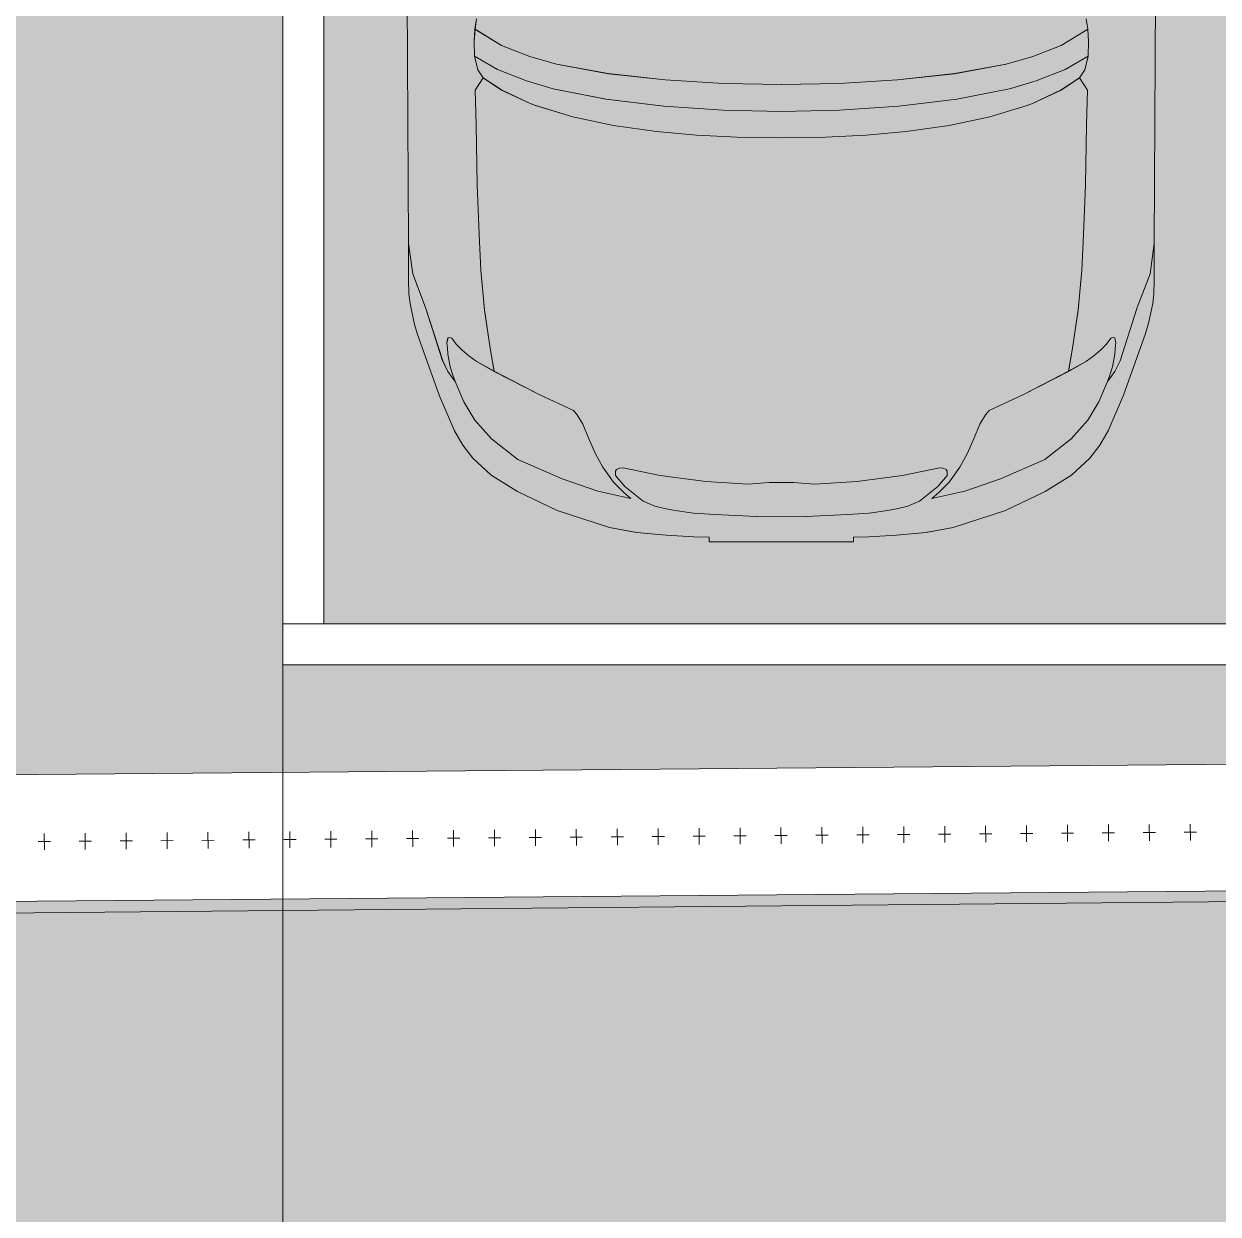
# Model space of a CAD drawing. Header units: millimetres. Extents: x -284281 to 1648660, y -821378 to -151356.
# Drawn here: x 219906 to 222817, y -272126 to -269226 of the extents above; entities that cross this region are included whole.
import ezdxf

# ---------------------------------------------------------------- set-up
doc = ezdxf.new("R2010")
doc.units = ezdxf.units.MM
doc.header["$MEASUREMENT"] = 0
doc.set_wipeout_variables(frame=1)
doc.linetypes.add('Wipeout_Contour', pattern=[1000, 0, -1000])
for name, color, linetype in [('Cars', 7, 'Continuous'), ('Divers - Dessin général', 7, 'Continuous'), ('Extérieur - Environnement', 7, 'Continuous'), ('Sols_ Dalles', 7, 'Continuous'), ('Structure - Murs extérieurs', 7, 'Continuous'), ('TopoAlt', 7, 'Continuous')]:
    doc.layers.add(name, color=color, linetype=linetype)

# ---------------------------------------------------------------- blocks, each defined once
blk = doc.blocks.new('Dalle_13_1', base_point=(250537.6, -270787.4))
at = {"linetype": 'Continuous', "lineweight": 0, "true_color": 0x90b349}
blk.add_hatch(color=55, dxfattribs=at).paths.add_polyline_path([(250537.6, -270787.4), (220537.6, -270787.4), (220537.6, -273253.3), (250548.6, -273114.3), (250537.7, -271092.1), (250537.7, -271092.1, -0.001346), (250537.6, -271062.3), (250537.6, -271062.3)])
at = {"color": 7, "linetype": 'Continuous', "lineweight": 5, "flags": 128}
blk.add_lwpolyline([(250537.6, -270787.4), (220537.6, -270787.4), (220537.6, -273253.3), (250548.6, -273114.3), (250537.7, -271092.1), (250537.7, -271092.1, -0.001346), (250537.6, -271062.3), (250537.6, -271062.3)], format="xyb", close=True, dxfattribs=at)
blk = doc.blocks.new('Dalle_14_1', base_point=(217961.3, -273253.3))
at = {"layer": 'Sols_ Dalles', "linetype": 'Continuous', "lineweight": 0, "true_color": 0x2e271c}
blk.add_hatch(color=250, dxfattribs=at).paths.add_polyline_path([(217961.3, -273253.3, 0.415791), (219972.1, -275253.2), (252109.1, -275106, 0.414214), (254098.3, -273095.2), (254087.4, -271073, -0.001346), (254087.4, -271062.3), (253905.6, -271062.3), (253905.6, -267687.3), (253887.3, -267687.3), (253887.3, -265687.3), (250537.6, -265687.3), (250537.6, -270787.3), (250537.7, -271092.1), (250548.6, -273114.3), (220537.6, -273253.3), (220537.6, -270687.3), (220537.6, -265687.3), (219961.3, -265687.3, 0.258849), (218113.8, -267154.8, 0.098562), (217961.3, -267920.6)])
at = {"layer": 'Sols_ Dalles', "color": 250, "linetype": 'Continuous', "lineweight": 5, "true_color": 0x1f1f1f, "flags": 128}
blk.add_lwpolyline([(217961.3, -273253.3, 0.415791), (219972.1, -275253.2), (252109.1, -275106, 0.414214), (254098.3, -273095.2), (254087.4, -271073, -0.001346), (254087.4, -271062.3), (253905.6, -271062.3), (253905.6, -267687.3), (253887.3, -267687.3), (253887.3, -265687.3), (250537.6, -265687.3), (250537.6, -270787.3), (250537.7, -271092.1), (250548.6, -273114.3), (220537.6, -273253.3), (220537.6, -270687.3), (220537.6, -265687.3), (219961.3, -265687.3, 0.258849), (218113.8, -267154.8, 0.098562), (217961.3, -267920.6)], format="xyb", close=True, dxfattribs=at)
blk = doc.blocks.new('Mur_56_1', base_point=(218049.6, -271371.5))
at = {"color": 254, "linetype": 'Wipeout_Contour', "lineweight": 0, "ltscale": 1434044.950907383}
blk.add_wipeout([(218049.6, -271371.5), (250537.3, -271087.3), (250534.6, -270787.3), (218047, -271071.5)], dxfattribs=at).dxf.layer = 'TopoAlt'
at = {"layer": 'TopoAlt', "color": 190, "linetype": 'Continuous', "lineweight": 5, "true_color": 0x8002ff, "flags": 128}
for points in [[(250534.6, -270787.3), (218047, -271071.5)], [(218049.6, -271371.5), (250537.3, -271087.3)]]:
    blk.add_lwpolyline(points, dxfattribs=at)
blk = doc.blocks.new('Mur_61_1', base_point=(250537.6, -270787.3))
at = {"color": 254, "linetype": 'Wipeout_Contour', "lineweight": 0, "ltscale": 1047602.261517674}
blk.add_wipeout([(220637.6, -270687.3), (220537.6, -270687.3), (220537.6, -270787.3)], dxfattribs=at).dxf.layer = 'Structure - Murs extérieurs'
at = {"color": 254, "linetype": 'Wipeout_Contour', "lineweight": 0, "ltscale": 1436123.093929387}
blk.add_wipeout([(220637.6, -270787.3), (250437.6, -270787.3), (250437.6, -270687.3), (220637.6, -270687.3)], dxfattribs=at).dxf.layer = 'Structure - Murs extérieurs'
at = {"color": 254, "linetype": 'Wipeout_Contour', "lineweight": 0, "ltscale": 1047743.095494206}
blk.add_wipeout([(220637.6, -270687.3), (220537.6, -270787.3), (220637.6, -270787.3)], dxfattribs=at).dxf.layer = 'Structure - Murs extérieurs'
at = {"layer": 'Structure - Murs extérieurs', "color": 7, "linetype": 'Continuous', "lineweight": 5, "flags": 128}
for points in [[(220537.6, -270787.3), (220537.6, -270687.3)], [(250437.6, -270687.3), (220637.6, -270687.3)], [(220537.6, -270787.3), (250537.6, -270787.3)]]:
    blk.add_lwpolyline(points, dxfattribs=at)
blk = doc.blocks.new('Mur_62_1', base_point=(220537.6, -270787.3))
at = {"color": 254, "linetype": 'Wipeout_Contour', "lineweight": 0, "ltscale": 1389018.786850129}
blk.add_wipeout([(220537.6, -265687.3), (220537.6, -270687.3), (220637.6, -270687.3), (220637.6, -265687.3)], dxfattribs=at).dxf.layer = 'Structure - Murs extérieurs'
at = {"layer": 'Structure - Murs extérieurs', "color": 7, "linetype": 'Continuous', "lineweight": 5, "flags": 128}
for points in [[(220637.6, -270687.3), (220637.6, -265587.3)], [(220537.6, -265687.3), (220537.6, -270687.3)]]:
    blk.add_lwpolyline(points, dxfattribs=at)
blk = doc.blocks.new('Garde-corps_1_1')
at = {"color": 7, "linetype": 'Continuous', "lineweight": 5}
for p, q in [((222749, -271175.4), (222749.4, -271215.4)), ((219955.9, -271198.3), (219956.2, -271238.3)), ((220055.6, -271197.5), (220055.9, -271237.5)), ((220155.4, -271196.7), (220155.7, -271236.7)), ((220255.1, -271195.9), (220255.5, -271235.9)), ((220354.9, -271195), (220355.2, -271235)), ((220454.6, -271194.2), (220455, -271234.2)), ((220554.4, -271193.4), (220554.7, -271233.4)), ((220654.1, -271192.6), (220654.5, -271232.6)), ((220753.9, -271191.8), (220754.2, -271231.8)), ((220853.7, -271190.9), (220854, -271230.9)), ((220953.4, -271190.1), (220953.7, -271230.1)), ((221053.2, -271189.3), (221053.5, -271229.3)), ((221152.9, -271188.5), (221153.3, -271228.5)), ((221252.7, -271187.7), (221253, -271227.7)), ((221352.4, -271186.9), (221352.8, -271226.8)), ((221452.2, -271186), (221452.5, -271226)), ((221567.1, -271205.1), (221537.1, -271205.3)), ((221552, -271185.2), (221552.3, -271225.2)), ((221666.9, -271204.3), (221636.9, -271204.5)), ((221651.7, -271184.4), (221652, -271224.4)), ((221766.6, -271203.4), (221736.6, -271203.7)), ((221751.5, -271183.6), (221751.8, -271223.6)), ((221866.4, -271202.6), (221836.4, -271202.9)), ((221851.2, -271182.8), (221851.5, -271222.8)), ((221966.1, -271201.8), (221936.1, -271202.1)), ((221951, -271181.9), (221951.3, -271221.9)), ((222065.9, -271201), (222035.9, -271201.2)), ((222050.7, -271181.1), (222051.1, -271221.1)), ((222165.7, -271200.2), (222135.7, -271200.4)), ((222150.5, -271180.3), (222150.8, -271220.3)), ((222265.4, -271199.4), (222235.4, -271199.6)), ((222250.2, -271179.5), (222250.6, -271219.5)), ((222365.2, -271198.5), (222335.2, -271198.8)), ((222350, -271178.7), (222350.3, -271218.7)), ((222464.9, -271197.7), (222434.9, -271198)), ((222449.8, -271177.8), (222450.1, -271217.8)), ((222564.7, -271196.9), (222534.7, -271197.1)), ((222549.5, -271177), (222549.8, -271217)), ((222664.4, -271196.1), (222634.4, -271196.3)), ((222649.3, -271176.2), (222649.6, -271216.2)), ((222764.2, -271195.3), (222734.2, -271195.5)), ((219971, -271218.2), (219941, -271218.4)), ((220070.8, -271217.4), (220040.8, -271217.6)), ((220170.5, -271216.6), (220140.5, -271216.8)), ((220270.3, -271215.7), (220240.3, -271216)), ((220370, -271214.9), (220340, -271215.2)), ((220469.8, -271214.1), (220439.8, -271214.3)), ((220569.6, -271213.3), (220539.6, -271213.5)), ((220669.3, -271212.5), (220639.3, -271212.7)), ((220769.1, -271211.6), (220739.1, -271211.9)), ((220868.8, -271210.8), (220838.8, -271211.1)), ((220968.6, -271210), (220938.6, -271210.3)), ((221068.3, -271209.2), (221038.3, -271209.4)), ((221168.1, -271208.4), (221138.1, -271208.6)), ((221267.8, -271207.5), (221237.8, -271207.8)), ((221367.6, -271206.7), (221337.6, -271207)), ((221467.4, -271205.9), (221437.4, -271206.2))]:
    blk.add_line(p, q, dxfattribs=at)
blk = doc.blocks.new('Garde-corps_3_1')
at = {"color": 7, "linetype": 'Continuous', "lineweight": 5}
for p, q in [((222749, -271175.4), (222749.4, -271215.4)), ((219955.9, -271198.3), (219956.2, -271238.3)), ((220055.6, -271197.5), (220055.9, -271237.5)), ((220155.4, -271196.7), (220155.7, -271236.7)), ((220255.1, -271195.9), (220255.5, -271235.9)), ((220354.9, -271195), (220355.2, -271235)), ((220454.6, -271194.2), (220455, -271234.2)), ((220554.4, -271193.4), (220554.7, -271233.4)), ((220654.1, -271192.6), (220654.5, -271232.6)), ((220753.9, -271191.8), (220754.2, -271231.8)), ((220853.7, -271190.9), (220854, -271230.9)), ((220953.4, -271190.1), (220953.7, -271230.1)), ((221053.2, -271189.3), (221053.5, -271229.3)), ((221152.9, -271188.5), (221153.3, -271228.5)), ((221252.7, -271187.7), (221253, -271227.7)), ((221352.4, -271186.9), (221352.8, -271226.8)), ((221452.2, -271186), (221452.5, -271226)), ((221567.1, -271205.1), (221537.1, -271205.3)), ((221552, -271185.2), (221552.3, -271225.2)), ((221666.9, -271204.3), (221636.9, -271204.5)), ((221651.7, -271184.4), (221652, -271224.4)), ((221766.6, -271203.4), (221736.6, -271203.7)), ((221751.5, -271183.6), (221751.8, -271223.6)), ((221866.4, -271202.6), (221836.4, -271202.9)), ((221851.2, -271182.8), (221851.5, -271222.8)), ((221966.1, -271201.8), (221936.1, -271202.1)), ((221951, -271181.9), (221951.3, -271221.9)), ((222065.9, -271201), (222035.9, -271201.2)), ((222050.7, -271181.1), (222051.1, -271221.1)), ((222165.7, -271200.2), (222135.7, -271200.4)), ((222150.5, -271180.3), (222150.8, -271220.3)), ((222265.4, -271199.4), (222235.4, -271199.6)), ((222250.2, -271179.5), (222250.6, -271219.5)), ((222365.2, -271198.5), (222335.2, -271198.8)), ((222350, -271178.7), (222350.3, -271218.7)), ((222464.9, -271197.7), (222434.9, -271198)), ((222449.8, -271177.8), (222450.1, -271217.8)), ((222564.7, -271196.9), (222534.7, -271197.1)), ((222549.5, -271177), (222549.8, -271217)), ((222664.4, -271196.1), (222634.4, -271196.3)), ((222649.3, -271176.2), (222649.6, -271216.2)), ((222764.2, -271195.3), (222734.2, -271195.5)), ((219971, -271218.2), (219941, -271218.4)), ((220070.8, -271217.4), (220040.8, -271217.6)), ((220170.5, -271216.6), (220140.5, -271216.8)), ((220270.3, -271215.7), (220240.3, -271216)), ((220370, -271214.9), (220340, -271215.2)), ((220469.8, -271214.1), (220439.8, -271214.3)), ((220569.6, -271213.3), (220539.6, -271213.5)), ((220669.3, -271212.5), (220639.3, -271212.7)), ((220769.1, -271211.6), (220739.1, -271211.9)), ((220868.8, -271210.8), (220838.8, -271211.1)), ((220968.6, -271210), (220938.6, -271210.3)), ((221068.3, -271209.2), (221038.3, -271209.4)), ((221168.1, -271208.4), (221138.1, -271208.6)), ((221267.8, -271207.5), (221237.8, -271207.8)), ((221367.6, -271206.7), (221337.6, -271207)), ((221467.4, -271205.9), (221437.4, -271206.2))]:
    blk.add_line(p, q, dxfattribs=at)
blk = doc.blocks.new('Car 0025')
at = {"layer": 'Cars', "color": 7, "linetype": 'Continuous', "lineweight": 13}
for p, q in [((-924.7, 1389.7), (-920.5, 734.5)), ((-924.7, 1389.7), (-920.5, 734.5)), ((896.3, 734.5), (900.5, 1389.7)), ((900.5, 1389.7), (896.3, 734.5)), ((-755.5, 1282.4), (-758.8, 1257.5)), ((731.3, 1282.4), (734.6, 1257.5)), ((-758.8, 1257.5), (-760.9, 1227.1)), ((-694, 1217.1), (-758.8, 1257.5)), ((669.8, 1217.1), (734.6, 1257.5)), ((734.6, 1257.5), (736.7, 1227.1)), ((-760.9, 1227.1), (-760.1, 1191.7)), ((736.7, 1227.1), (735.9, 1191.7)), ((-625.2, 1190.8), (-694, 1217.1)), ((601, 1190.8), (669.8, 1217.1)), ((-703.8, 1158.5), (-760.1, 1191.7)), ((-760.1, 1191.7), (-751.8, 1158)), ((-560.1, 1172.1), (-625.2, 1190.8)), ((-433.8, 1148.7), (-560.1, 1172.1)), ((409.6, 1148.7), (535.9, 1172.1)), ((535.9, 1172.1), (601, 1190.8)), ((679.6, 1158.5), (735.9, 1191.7)), ((735.9, 1191.7), (727.6, 1158)), ((-738.5, 1138.6), (-758, 1108.3)), ((-751.8, 1158), (-751.8, 1158)), ((-738.5, 1138.6), (-751.8, 1158)), ((-738.5, 1138.6), (-738.5, 1138.6)), ((-738.5, 1138.6), (-693.9, 1108.9)), ((-633.6, 1130.9), (-703.8, 1158.5)), ((-295.6, 1133.3), (-433.8, 1148.7)), ((271.4, 1133.3), (409.6, 1148.7)), ((609.4, 1130.9), (679.6, 1158.5)), ((714.3, 1138.6), (669.7, 1108.9)), ((714.3, 1138.6), (727.6, 1158)), ((714.3, 1138.6), (714.3, 1138.6)), ((714.3, 1138.6), (733.8, 1108.3)), ((727.6, 1158), (727.6, 1158)), ((-758, 1108.3), (-755.8, 1024.9)), ((-693.9, 1108.9), (-624, 1076.3)), ((-567.9, 1112.1), (-633.6, 1130.9)), ((-439.5, 1086.6), (-567.9, 1112.1)), ((-152.7, 1124.9), (-295.6, 1133.3)), ((-12.1, 1122.4), (-152.7, 1124.9)), ((-12.1, 1122.4), (128.5, 1124.9)), ((128.5, 1124.9), (271.4, 1133.3)), ((415.3, 1086.6), (543.7, 1112.1)), ((543.7, 1112.1), (609.4, 1130.9)), ((669.7, 1108.9), (599.8, 1076.3)), ((733.8, 1108.3), (731.7, 1024.9)), ((-298.8, 1069.2), (-439.5, 1086.6)), ((274.6, 1069.2), (415.3, 1086.6)), ((-624, 1076.3), (-610.9, 1071.4)), ((-610.9, 1071.4), (-520.4, 1043.6)), ((-154, 1059.4), (-298.8, 1069.2)), ((-12.1, 1056.3), (-154, 1059.4)), ((-12.1, 1056.3), (129.8, 1059.4)), ((129.8, 1059.4), (274.6, 1069.2)), ((586.8, 1071.4), (496.2, 1043.6)), ((599.8, 1076.3), (586.8, 1071.4)), ((-755.8, 1025), (-753.2, 878.1)), ((-755.8, 1024.9), (-755.8, 1024.9)), ((-520.4, 1043.6), (-421.4, 1022.7)), ((-421.4, 1022.7), (-316.5, 1007.9)), ((397.2, 1022.7), (292.3, 1007.9)), ((496.2, 1043.6), (397.2, 1022.7)), ((731.7, 1025), (729, 878.1)), ((731.6, 1024.9), (731.6, 1024.9)), ((-316.5, 1007.9), (-218.5, 999.1)), ((-218.5, 999.1), (-119.9, 994.1)), ((-119.9, 994.1), (-12.1, 992.4)), ((95.7, 994.1), (-12.1, 992.4)), ((194.3, 999.1), (95.7, 994.1)), ((292.3, 1007.9), (194.3, 999.1)), ((-753.2, 878.1), (-748.9, 756.7)), ((729, 878.1), (724.7, 756.7)), ((-920.5, 734.5), (-920.6, 683.7)), ((-920.5, 734.5), (-920.6, 683.7)), ((-920.5, 734.5), (-910.7, 661.1)), ((-748.9, 756.7), (-744.4, 670.1)), ((724.7, 756.7), (720.2, 670.1)), ((896.3, 734.5), (886.5, 661.1)), ((896.4, 683.7), (896.3, 734.5)), ((896.3, 734.5), (896.4, 683.7)), ((-920.6, 683.7), (-920.5, 645.6)), ((-920.6, 683.7), (-920.5, 645.6)), ((-744.4, 670.2), (-735.6, 572.8)), ((-735.6, 572.8), (-744.3, 670.1)), ((720.2, 670.2), (711.4, 572.8)), ((711.4, 572.8), (720.1, 670.1)), ((896.3, 645.6), (896.4, 683.7)), ((896.4, 683.7), (896.3, 645.6)), ((-920.5, 645.6), (-920, 612.5)), ((-920.5, 645.6), (-920, 612.5)), ((-910.7, 661.1), (-879.2, 578.8)), ((886.5, 661.1), (855, 578.8)), ((895.8, 612.5), (896.3, 645.6)), ((896.3, 645.6), (895.8, 612.5)), ((-920, 612.5), (-917.2, 588.4)), ((-920, 612.5), (-917.2, 588.4)), ((-899.6, 632.1), (-899.5, 631.1)), ((875.4, 632.1), (875.3, 631.1)), ((893, 588.4), (895.8, 612.5)), ((895.8, 612.5), (893, 588.4)), ((-917.2, 588.4), (-906.8, 541)), ((-906.8, 541), (-917.2, 588.4)), ((882.6, 541), (893, 588.4)), ((882.6, 541), (893, 588.4)), ((-879.2, 578.8), (-837.6, 449.2)), ((-735.6, 572.8), (-722, 479.6)), ((711.4, 572.8), (697.8, 479.6)), ((855, 578.8), (813.4, 449.2)), ((-906.8, 541), (-899.8, 515.5)), ((-899.8, 515.5), (-906.8, 541)), ((875.6, 515.5), (882.6, 541)), ((875.6, 515.5), (882.6, 541)), ((-899.8, 515.5), (-846, 365.6)), ((-846, 365.6), (-899.8, 515.5)), ((-824.6, 504.7), (-827.3, 493)), ((-820.1, 506), (-824.6, 504.7)), ((-815.2, 503.8), (-820.1, 506)), ((-804.3, 489.5), (-815.2, 503.8)), ((780.1, 489.5), (791, 503.8)), ((791, 503.8), (795.9, 506)), ((795.9, 506), (800.4, 504.7)), ((800.4, 504.7), (803.1, 493)), ((821.8, 365.6), (875.6, 515.5)), ((821.8, 365.6), (875.6, 515.5)), ((-827.3, 493), (-826, 479.9)), ((-826, 479.9), (-825, 465)), ((-790.7, 476), (-804.3, 489.5)), ((-773.6, 461.2), (-790.7, 476)), ((-722, 479.6), (-711.7, 423.4)), ((697.8, 479.6), (687.5, 423.4)), ((749.4, 461.2), (766.5, 476)), ((766.5, 476), (780.1, 489.5)), ((801.8, 479.9), (800.8, 465)), ((803.1, 493), (801.8, 479.9)), ((-825.2, 422.9), (-837.6, 449.2)), ((-825, 465), (-819.1, 434.2)), ((-755.7, 447.9), (-773.6, 461.2)), ((-711.7, 423.4), (-755.7, 447.9)), ((687.5, 423.4), (731.5, 447.9)), ((731.5, 447.9), (749.4, 461.2)), ((800.8, 465), (794.9, 434.2)), ((801, 422.9), (813.4, 449.2)), ((-814.8, 408.3), (-825.2, 422.9)), ((-819.1, 434.2), (-812.8, 414.4)), ((-807.5, 399), (-814.8, 408.3)), ((-812.8, 414.4), (-807.5, 399)), ((-602.3, 367), (-711.7, 423.4)), ((578.1, 367), (687.5, 423.4)), ((788.6, 414.4), (783.3, 399)), ((783.3, 399), (790.6, 408.3)), ((794.9, 434.2), (788.6, 414.4)), ((790.6, 408.3), (801, 422.9)), ((-786.3, 348.7), (-807.5, 399)), ((762.1, 348.7), (783.3, 399)), ((-846, 365.6), (-808.7, 278.6)), ((-808.7, 278.6), (-846, 365.6)), ((-518.8, 327.9), (-602.3, 367)), ((494.6, 327.9), (578.1, 367)), ((784.5, 278.6), (821.8, 365.6)), ((784.5, 278.6), (821.8, 365.6)), ((-759.1, 304.4), (-786.3, 348.7)), ((-509.5, 317.5), (-518.8, 327.9)), ((485.3, 317.5), (494.6, 327.9)), ((734.9, 304.4), (762.1, 348.7)), ((-718.8, 259), (-759.1, 304.4)), ((-496.3, 294.8), (-509.5, 317.5)), ((-480.1, 257), (-496.3, 294.8)), ((455.9, 257), (472.1, 294.8)), ((472.1, 294.8), (485.3, 317.5)), ((694.6, 259), (734.9, 304.4)), ((-808.7, 278.6), (-788.2, 243.2)), ((-808.7, 278.6), (-788.2, 243.2)), ((764, 243.2), (784.5, 278.6)), ((784.5, 278.6), (764, 243.2)), ((-788.2, 243.2), (-764, 211.8)), ((-788.2, 243.2), (-764, 211.8)), ((-654.4, 208.3), (-718.8, 259)), ((-465.1, 222.6), (-480.1, 257)), ((440.9, 222.6), (455.9, 257)), ((630.2, 208.3), (694.6, 259)), ((739.8, 211.8), (764, 243.2)), ((764, 243.2), (739.8, 211.8)), ((-764, 211.8), (-719, 170.5)), ((-764, 211.8), (-719, 170.5)), ((-654.4, 208.3), (-546.4, 161.2)), ((-447.3, 189.6), (-465.1, 222.6)), ((423.1, 189.6), (440.9, 222.6)), ((630.2, 208.3), (522.2, 161.2)), ((694.8, 170.5), (739.8, 211.8)), ((739.8, 211.8), (694.8, 170.5)), ((-421.5, 153.3), (-447.3, 189.6)), ((-416.6, 180.1), (-414.1, 184)), ((-416.4, 169.3), (-416.6, 180.1)), ((-414.1, 184), (-406.9, 187.6)), ((-406.9, 187.6), (-398, 187.9)), ((-398, 187.9), (-307.1, 169.4)), ((373.8, 187.9), (282.9, 169.4)), ((382.7, 187.6), (373.8, 187.9)), ((389.9, 184), (382.7, 187.6)), ((392.4, 180.1), (389.9, 184)), ((392.2, 169.3), (392.4, 180.1)), ((397.3, 153.3), (423.1, 189.6)), ((-719, 170.5), (-655.3, 130.9)), ((-719, 170.5), (-655.3, 130.9)), ((-546.4, 161.2), (-459.2, 131.1)), ((-395.7, 128), (-421.5, 153.3)), ((-393.4, 142.5), (-416.4, 169.3)), ((-307.1, 169.4), (-196.1, 155)), ((-196.1, 155), (-92.9, 148.1)), ((-41.8, 152.8), (-92.9, 148.1)), ((-41.8, 152.8), (-11.3, 152.8)), ((17.6, 152.8), (-12.9, 152.8)), ((17.6, 152.8), (68.7, 148.1)), ((171.9, 155), (68.7, 148.1)), ((282.9, 169.4), (171.9, 155)), ((369.2, 142.5), (392.2, 169.3)), ((371.5, 128), (397.3, 153.3)), ((522.2, 161.2), (435, 131.1)), ((631.1, 130.9), (694.8, 170.5)), ((694.8, 170.5), (631.1, 130.9)), ((-655.3, 130.9), (-558.5, 84.1)), ((-655.3, 130.9), (-558.5, 84.1)), ((-378.9, 113.2), (-459.2, 131.1)), ((-378.9, 113.2), (-395.7, 128)), ((-348.6, 107.3), (-393.4, 142.5)), ((324.4, 107.3), (369.2, 142.5)), ((354.7, 113.2), (435, 131.1)), ((354.7, 113.2), (371.5, 128)), ((534.3, 84.1), (631.1, 130.9)), ((631.1, 130.9), (534.3, 84.1)), ((-320.4, 95.1), (-348.6, 107.3)), ((-320.4, 95.1), (-296.9, 89)), ((-296.9, 89), (-270.9, 84)), ((272.7, 89), (246.7, 84)), ((296.3, 95.1), (272.7, 89)), ((296.3, 95.1), (324.4, 107.3)), ((-558.5, 84.1), (-431, 42.5)), ((-431, 42.5), (-558.5, 84.1)), ((-270.9, 84), (-226, 78.1)), ((-226, 78.1), (-174.1, 74.2)), ((-54.7, 69.2), (-174.1, 74.2)), ((-73.2, 69.9), (-72.6, 69.9)), ((-12.1, 69.6), (-54.7, 69.2)), ((-12.1, 69.6), (30.5, 69.2)), ((30.5, 69.2), (149.9, 74.2)), ((49, 69.9), (48.4, 69.9)), ((201.8, 78.1), (149.9, 74.2)), ((246.7, 84), (201.8, 78.1)), ((406.8, 42.5), (534.3, 84.1)), ((406.8, 42.5), (534.3, 84.1)), ((-431, 42.5), (-364.7, 30.9)), ((-364.7, 30.9), (-431, 42.5)), ((-364.7, 30.9), (-293.1, 24.3)), ((-293.1, 24.3), (-364.7, 30.9)), ((268.9, 24.3), (340.5, 30.9)), ((268.9, 24.3), (340.5, 30.9)), ((340.5, 30.9), (406.8, 42.5)), ((340.5, 30.9), (406.8, 42.5)), ((-293.1, 24.3), (-225.1, 20.2)), ((-225.1, 20.2), (-293.1, 24.3)), ((-225.1, 20.2), (-187.9, 19.2)), ((-187.9, 19.2), (-225.1, 20.2)), ((-187.9, 19.2), (-187.9, 8.3)), ((-187.9, 8.3), (-187.9, 19.2)), ((-187.9, 8.3), (163.7, 8.3)), ((-187.9, 8.3), (-12.1, 8.3)), ((163.7, 8.3), (-12.1, 8.3)), ((163.7, 19.2), (200.9, 20.2)), ((163.7, 19.2), (200.9, 20.2)), ((163.7, 8.3), (163.7, 19.2)), ((163.7, 8.3), (163.7, 19.2)), ((200.9, 20.2), (268.9, 24.3)), ((200.9, 20.2), (268.9, 24.3))]:
    blk.add_line(p, q, dxfattribs=at)

msp = doc.modelspace()

# ---------------------------------------------------------------- hatches: boundary and pattern name
at = {"linetype": 'Continuous', "lineweight": 0, "true_color": 0x6f6f6f}
h = msp.add_hatch(color=8, dxfattribs=at)
h.paths.add_polyline_path([(141848.4421, -295062.57111), (269220.82107, -293826.86817), (269220.82107, -270902.73426), (268763.04853, -270902.73426), (254213.59981, -271040.57524), (254213.59981, -163437.63526), (153156.19977, -163437.63526), (153156.19977, -271040.57524), (153182.9625, -271040.57014), (153183.14559, -272000.51417, -0.4094273642), (149183.68145, -275935.04226), (141848.4421, -275935.04226)])
h.paths.add_polyline_path([(158435.58359, -260639.95299), (155145.58359, -260639.95299), (155145.58359, -248364.9528), (155145.58359, -243089.97435), (155145.58359, -242189.97435), (158435.58359, -242189.97435)], flags=0)
h.paths.add_polyline_path([(161503.43335, -171995.57011), (161503.43335, -193810.57122), (161503.43335, -230015.57011), (161503.43335, -260810.57129), (196775.04197, -260810.57129), (196775.04197, -222495.57011), (186955.54197, -222495.57011), (186955.54197, -218295.57011), (196754.55038, -218295.57011), (196754.55038, -208495.57004), (196754.55038, -204495.57011), (193355.54197, -204495.57011), (193355.54197, -195161.53481), (195576.03357, -195161.53481), (195576.03357, -189810.57129), (217850.06795, -189810.57129), (217850.06795, -262266.88531), (245610.04479, -262266.88531), (245610.04479, -253395.57129), (245626.03357, -253395.57129), (246426.03357, -253395.57129), (247826.03357, -253395.57129), (247826.03357, -248005.57129), (247826.03357, -246605.57129), (245626.03357, -246605.57129), (245610.04479, -246605.57129), (245610.04479, -171995.57011), (212806.27958, -171995.57011)], flags=0)
h.paths.add_polyline_path([(162737.04244, -269433.91257, -0.0903186603), (162858.77258, -268727.62319, -0.2014487277), (163912.63869, -267592.73981, -0.1042114453), (164718.00561, -267415.05524), (165317.97869, -267409.37112, -0.1040446075), (166125.35422, -267571.24421, -0.2382554567), (167284.25653, -268953.31764, -0.0551886218), (167336.83602, -269390.33428), (167338.93075, -269611.43843), (167351.04633, -270890.26697), (167092.5827, -271892.76052, -0.2679491924), (165370.08316, -272909.1243), (164770.11009, -272914.80843, -0.1937174639), (163379.25202, -272370.18517, -0.0705687558), (163028.66346, -271931.26196, -0.1316524976), (162751.25276, -270933.84526)], flags=0)
h.paths.add_polyline_path([(175327.75206, -275599.00212, -0.4157910988), (173316.98603, -273599.0311), (173316.98603, -273452.05237), (173330.48786, -267377.82411, -0.3805567013), (175316.98603, -265609.82626), (175394.71409, -265609.82626), (175394.71409, -270609.82626), (190394.71409, -270609.82626), (190394.71409, -265609.82626), (195356.19118, -265609.82626, -0.4142135624), (196856.19118, -267109.82626), (196856.19118, -273660.69924, -0.3455016121), (195137.28541, -275433.43196)], flags=0)
h.paths.add_polyline_path([(205510.09252, -271504.08297, -0.1344739343), (205230.94767, -270484.93746), (205230.94767, -268984.93746, -0.4142135624), (207230.94767, -266984.93746), (207830.94767, -266984.93746, -0.4142135624), (209830.94767, -268984.93746), (209830.94767, -270484.93746, -0.1288203455), (209574.03043, -271465.58136, -0.2709362909), (207830.94767, -272484.93746), (207230.94767, -272484.93746, -0.2649799965)], flags=0)
h.paths.add_polyline_path([(217862.68721, -273329.32486), (217869.94938, -267730.33623, -0.0985615086), (218100.71805, -266943.72092), (218117.68082, -266951.54513, -0.2588490016), (219955.479, -265605.82722), (219953.14148, -265587.29374), (220637.56856, -265587.29374), (220637.56856, -265687.29374), (220637.56856, -270687.29374), (250537.56856, -270687.29374), (250537.56856, -265687.29374), (252208.00356, -265687.29374), (254186.29382, -265687.29374), (254186.29382, -267687.29374), (254186.29382, -271062.25464, 0.001345761), (254186.3228, -271073.02067), (254197.20856, -273095.23292, -0.4142135624), (252208.00356, -275105.96997), (243484.53401, -275105.96997, -0.0051889555), (243431.43827, -275116.10287), (235447.992, -275196.19066), (220071.01237, -275253.23979, -0.3865533313), (217873.0891, -273475.38502, -0.0251892193)], flags=0)
at = {"linetype": 'Continuous', "lineweight": 0, "true_color": 0x90b349}
msp.add_hatch(color=55, dxfattribs=at).paths.add_polyline_path([(250537.56856, -270787.35355), (220537.56856, -270787.35355), (220537.56856, -273253.26877), (250548.61514, -273114.34105), (250537.72938, -271092.1288), (250537.66391, -271092.12915, -0.001345761), (250537.5835, -271062.25464), (250537.56856, -271062.25464)])
at = {"layer": 'Sols_ Dalles', "linetype": 'Continuous', "lineweight": 0, "true_color": 0x2e271c}
msp.add_hatch(color=250, dxfattribs=at).paths.add_polyline_path([(217961.30948, -273253.26877, 0.4157910988), (219972.07551, -275253.23979), (252109.0667, -275105.96997, 0.4142135624), (254098.2717, -273095.23292), (254087.38594, -271073.02067, -0.001345761), (254087.35696, -271062.25464), (254087.35696, -267687.29374), (254087.35696, -265687.29374), (250537.56856, -265687.29374), (250537.56856, -270787.29219), (250537.72938, -271092.1288), (250548.61514, -273114.34105), (220537.56856, -273253.26877), (220537.56856, -270687.29374), (220537.56856, -265687.29374), (219961.30948, -265687.29374, 0.2588489053), (218113.76339, -267154.75238, 0.0985616194), (217961.30948, -267920.63319)])

# ---------------------------------------------------------------- linework, layer by layer
at = {"color": 9, "linetype": 'Continuous', "lineweight": 5}
msp.add_lwpolyline([(217873.0891, -273475.38502, 0.3865533313), (220071.01237, -275253.23979), (235447.992, -275196.19066), (243431.43827, -275116.10287, 0.0051889555), (243484.53401, -275105.96997), (252208.00356, -275105.96997, 0.4142135624), (254197.20856, -273095.23292), (254186.3228, -271073.02067, -0.001345761), (254186.29382, -271062.25464), (254186.29382, -267687.29374), (254186.29382, -265687.29374), (252208.00356, -265687.29374), (250537.56856, -265687.29374), (250537.56856, -270687.29374), (220637.56856, -270687.29374), (220637.56856, -265687.29374), (220637.56856, -265587.29374), (219953.14148, -265587.29374), (219955.479, -265605.82722, 0.2588490016), (218117.68082, -266951.54513), (218100.71805, -266943.72092, 0.0985615086), (217869.94938, -267730.33623), (217862.68721, -273329.32486, 0.0251892193)], format="xyb", close=True, dxfattribs=at)
at = {"color": 7, "linetype": 'Continuous', "lineweight": 5}
msp.add_lwpolyline([(250537.56856, -270787.35355), (220537.56856, -270787.35355), (220537.56856, -273253.26877), (250548.61514, -273114.34105), (250537.72938, -271092.1288), (250537.66391, -271092.12915, -0.001345761), (250537.5835, -271062.25464), (250537.56856, -271062.25464)], format="xyb", close=True, dxfattribs=at)
at = {"layer": 'Extérieur - Environnement', "color": 7, "linetype": 'Continuous', "lineweight": 13}
for p, q in [((220839.79262, -269106.12444), (220843.94365, -269761.2809)), ((220839.79262, -269106.12444), (220843.94365, -269761.2809)), ((222660.83428, -269761.2809), (222664.9853, -269106.12444)), ((222664.9853, -269106.12444), (222660.83428, -269761.2809)), ((221009.00238, -269213.35195), (221005.71237, -269238.27627)), ((222495.77554, -269213.35195), (222499.06555, -269238.27627)), ((221005.71237, -269238.27627), (221003.56921, -269268.70409)), ((221070.52568, -269278.71115), (221005.71237, -269238.27627)), ((222434.25224, -269278.71115), (222499.06555, -269238.27627)), ((222499.06555, -269238.27627), (222501.20871, -269268.70409)), ((221003.56921, -269268.70409), (221004.34856, -269304.06619)), ((221139.28148, -269304.96647), (221070.52238, -269278.70989)), ((222365.49645, -269304.96647), (222434.25554, -269278.70989)), ((222501.20871, -269268.70409), (222500.42936, -269304.06619)), ((221060.72695, -269337.28554), (221004.34856, -269304.06619)), ((221004.34856, -269304.06619), (221012.67652, -269337.78359)), ((221204.41747, -269323.67754), (221139.27519, -269304.96466)), ((222300.36046, -269323.67754), (222365.50273, -269304.96466)), ((222444.05097, -269337.28554), (222500.42936, -269304.06619)), ((222500.42936, -269304.06619), (222492.1014, -269337.78359)), ((221012.67652, -269337.78359), (221012.70278, -269337.79852)), ((221025.99246, -269357.14103), (221012.67652, -269337.78359)), ((221130.93028, -269364.90883), (221060.72695, -269337.28554)), ((221330.70959, -269347.10029), (221204.41203, -269323.67653)), ((222174.06833, -269347.10029), (222300.36589, -269323.67653)), ((222373.84764, -269364.90883), (222444.05097, -269337.28554)), ((222478.78546, -269357.14103), (222492.1014, -269337.78359)), ((222492.1014, -269337.78359), (222492.07514, -269337.79852)), ((221025.99246, -269357.14103), (221006.46151, -269387.53016)), ((221025.99826, -269357.18062), (221025.99246, -269357.14103)), ((221025.99826, -269357.18062), (221070.60131, -269386.89845)), ((221196.57699, -269383.67403), (221130.93028, -269364.90883)), ((221468.85327, -269362.46162), (221330.70959, -269347.10029)), ((221611.78321, -269370.86361), (221468.85082, -269362.46135)), ((221752.41805, -269373.42369), (221611.78108, -269370.86348)), ((221752.35987, -269373.42369), (221892.99684, -269370.86348)), ((221892.99471, -269370.86361), (222035.9271, -269362.46135)), ((222035.92465, -269362.46162), (222174.06833, -269347.10029)), ((222308.20093, -269383.67403), (222373.84764, -269364.90883)), ((222478.77966, -269357.18062), (222434.17661, -269386.89845)), ((222478.77966, -269357.18062), (222478.78546, -269357.14103)), ((222478.78546, -269357.14103), (222498.31641, -269387.53016)), ((221006.46151, -269387.53016), (221008.64052, -269470.88184)), ((221070.60131, -269386.89845), (221140.48014, -269419.47351)), ((221325.01931, -269409.2231), (221196.57699, -269383.67403)), ((222179.75861, -269409.2231), (222308.20093, -269383.67403)), ((222434.17661, -269386.89845), (222364.29778, -269419.47351)), ((222498.31641, -269387.53016), (222496.1374, -269470.88184)), ((221140.48014, -269419.47351), (221153.54053, -269424.33559)), ((221153.54053, -269424.33624), (221244.08144, -269452.15012)), ((221465.70071, -269426.56247), (221325.01931, -269409.2231)), ((221610.48515, -269436.38019), (221465.70071, -269426.56247)), ((221894.29277, -269436.38019), (222039.07721, -269426.56247)), ((222039.07721, -269426.56247), (222179.75861, -269409.2231)), ((222351.23739, -269424.33624), (222260.69648, -269452.15012)), ((222364.29778, -269419.47351), (222351.23739, -269424.33559)), ((221244.08144, -269452.15012), (221343.1289, -269473.07881)), ((221752.38896, -269439.48807), (221610.48515, -269436.38019)), ((221752.38896, -269439.48807), (221894.29277, -269436.38019)), ((222260.69648, -269452.15012), (222161.64902, -269473.07881)), ((221008.63938, -269470.81865), (221011.2848, -269617.64414)), ((221008.64177, -269470.86474), (221008.64224, -269470.88184)), ((221343.1289, -269473.07881), (221448.03596, -269487.90326)), ((222161.64902, -269473.07881), (222056.74196, -269487.90326)), ((222496.13854, -269470.81865), (222493.49312, -269617.64414)), ((222496.13615, -269470.86474), (222496.13568, -269470.88184)), ((221448.03596, -269487.90326), (221545.99751, -269496.69868)), ((221545.99751, -269496.69868), (221644.56994, -269501.67525)), ((221644.56994, -269501.67525), (221752.39546, -269503.41935)), ((221860.20798, -269501.67525), (221752.38246, -269503.41935)), ((221958.78041, -269496.69868), (221860.20798, -269501.67525)), ((222056.74196, -269487.90326), (221958.78041, -269496.69868)), ((221011.2848, -269617.64414), (221015.57686, -269739.10257)), ((222493.49312, -269617.64414), (222489.20106, -269739.10257)), ((221015.57686, -269739.10257), (221020.1139, -269825.64174)), ((222489.20106, -269739.10257), (222484.66402, -269825.64174)), ((220843.94365, -269761.2809), (220843.86053, -269812.10443)), ((220843.94365, -269761.2809), (220843.86053, -269812.10443)), ((220843.94365, -269761.2809), (220853.78672, -269834.64628)), ((222660.83428, -269761.2809), (222650.9912, -269834.64628)), ((222660.91739, -269812.10443), (222660.83428, -269761.2809)), ((222660.83428, -269761.2809), (222660.91739, -269812.10443)), ((220843.86053, -269812.10443), (220843.97135, -269850.17549)), ((220843.86053, -269812.10443), (220843.97135, -269850.17549)), ((220853.78672, -269834.64628), (220885.31238, -269917.01103)), ((221020.11198, -269825.6205), (221028.8927, -269922.93505)), ((221028.8927, -269922.93505), (221020.14171, -269825.64174)), ((222484.66594, -269825.6205), (222475.88522, -269922.93505)), ((222475.88522, -269922.93505), (222484.63621, -269825.64174)), ((222650.9912, -269834.64628), (222619.46554, -269917.01103)), ((222660.80657, -269850.17549), (222660.91739, -269812.10443)), ((222660.91739, -269812.10443), (222660.80657, -269850.17549)), ((220843.97135, -269850.17549), (220844.49816, -269883.28596)), ((220843.97135, -269850.17549), (220844.49816, -269883.28596)), ((220864.90148, -269863.68497), (220864.95298, -269864.69694)), ((222639.87645, -269863.68497), (222639.82494, -269864.69694)), ((222660.27976, -269883.28596), (222660.80657, -269850.17549)), ((222660.80657, -269850.17549), (222660.27976, -269883.28596)), ((220844.49816, -269883.28596), (220847.29866, -269907.43008)), ((220844.49816, -269883.28596), (220847.29866, -269907.43008)), ((222657.47926, -269907.43008), (222660.27976, -269883.28596)), ((222660.27976, -269883.28596), (222657.47926, -269907.43008)), ((220847.29866, -269907.43008), (220857.69625, -269954.78576)), ((220857.69625, -269954.78576), (220847.29866, -269907.43008)), ((220885.31238, -269917.01103), (220926.9133, -270046.60936)), ((221028.8927, -269922.93505), (221042.51488, -270016.17977)), ((222475.88522, -269922.93505), (222462.26304, -270016.17977)), ((222619.46554, -269917.01103), (222577.86462, -270046.60936)), ((222647.08167, -269954.78576), (222657.47926, -269907.43008)), ((222647.08167, -269954.78576), (222657.47926, -269907.43008)), ((220857.69625, -269954.78576), (220864.71123, -269980.29071)), ((220864.71123, -269980.29071), (220857.69625, -269954.78576)), ((220864.71123, -269980.29071), (220918.5294, -270130.22636)), ((220918.5294, -270130.22636), (220864.71123, -269980.29071)), ((222586.24852, -270130.22636), (222640.06669, -269980.29071)), ((222586.24852, -270130.22636), (222640.06669, -269980.29071)), ((222640.06669, -269980.29071), (222647.08167, -269954.78576)), ((222640.06669, -269980.29071), (222647.08167, -269954.78576)), ((220939.91787, -269991.06556), (220937.18451, -270002.76857)), ((220937.18451, -270002.76857), (220938.49834, -270015.8633)), ((220944.37137, -269989.80043), (220939.91787, -269991.06556)), ((220949.2591, -269991.95746), (220944.37137, -269989.80043)), ((220960.19787, -270006.24783), (220949.2591, -269991.95746)), ((220973.81994, -270019.78551), (220960.19787, -270006.24783)), ((222530.95798, -270019.78551), (222544.58006, -270006.24783)), ((222544.58006, -270006.24783), (222555.51882, -269991.95746)), ((222555.51882, -269991.95746), (222560.40655, -269989.80043)), ((222560.40655, -269989.80043), (222564.86005, -269991.06556)), ((222564.86005, -269991.06556), (222567.59341, -270002.76857)), ((222567.59341, -270002.76857), (222566.27958, -270015.8633)), ((220938.49834, -270015.8633), (220939.44466, -270030.7926)), ((220939.44466, -270030.7926), (220945.35115, -270061.59997)), ((220990.89346, -270034.58812), (220973.81994, -270019.78551)), ((221008.83541, -270047.87284), (220990.89346, -270034.58812)), ((221042.51071, -270016.15698), (221052.79121, -270072.41751)), ((222462.26721, -270016.15698), (222451.98671, -270072.41751)), ((222495.94251, -270047.87284), (222513.88446, -270034.58812)), ((222513.88446, -270034.58812), (222530.95798, -270019.78551)), ((222565.33326, -270030.7926), (222559.42677, -270061.59997)), ((222566.27958, -270015.8633), (222565.33326, -270030.7926)), ((220939.24988, -270072.92354), (220926.9133, -270046.60936)), ((220945.35115, -270061.59997), (220951.69728, -270081.40036)), ((221052.79121, -270072.41751), (221008.83541, -270047.87284)), ((222451.98671, -270072.41751), (222495.94251, -270047.87284)), ((222559.42677, -270061.59997), (222553.08064, -270081.40036)), ((222565.52804, -270072.92354), (222577.86462, -270046.60936)), ((220949.69329, -270087.47329), (220939.24988, -270072.92354)), ((220957.0192, -270096.7724), (220949.69329, -270087.47329)), ((220951.69728, -270081.40036), (220957.0192, -270096.7724)), ((220978.203, -270147.07207), (220957.0192, -270096.7724)), ((221162.20554, -270128.79784), (221052.79121, -270072.41751)), ((222342.57238, -270128.79784), (222451.98671, -270072.41751)), ((222526.57492, -270147.07207), (222547.75872, -270096.7724)), ((222553.08064, -270081.40036), (222547.75872, -270096.7724)), ((222547.75872, -270096.7724), (222555.08463, -270087.47329)), ((222555.08463, -270087.47329), (222565.52804, -270072.92354)), ((220918.5294, -270130.22636), (220955.76806, -270217.19968)), ((220955.76806, -270217.19968), (220918.5294, -270130.22636)), ((221005.41771, -270191.42198), (220978.203, -270147.07207)), ((221245.64248, -270167.90375), (221162.20554, -270128.79784)), ((222259.13544, -270167.90375), (222342.57238, -270128.79784)), ((222499.36021, -270191.42198), (222526.57492, -270147.07207)), ((222549.00986, -270217.19968), (222586.24852, -270130.22636)), ((222549.00986, -270217.19968), (222586.24852, -270130.22636)), ((221255.03142, -270178.32286), (221245.64248, -270167.90375)), ((221268.21227, -270201.01926), (221255.03142, -270178.32286)), ((222236.56565, -270201.01926), (222249.7465, -270178.32286)), ((222249.7465, -270178.32286), (222259.13544, -270167.90375)), ((221045.73581, -270236.77984), (221005.41771, -270191.42198)), ((221284.35203, -270238.74842), (221268.19851, -270200.99555)), ((222220.42589, -270238.74842), (222236.57941, -270200.99555)), ((222459.04211, -270236.77984), (222499.36021, -270191.42198)), ((220955.76806, -270217.19968), (220976.31272, -270252.57154)), ((220955.76806, -270217.19968), (220976.31272, -270252.57154)), ((221110.06187, -270287.50877), (221045.73581, -270236.77984)), ((221299.41954, -270273.14819), (221284.35203, -270238.74842)), ((222205.35838, -270273.14819), (222220.42589, -270238.74842)), ((222394.71605, -270287.50877), (222459.04211, -270236.77984)), ((222528.4652, -270252.57154), (222549.00986, -270217.19968)), ((222549.00986, -270217.19968), (222528.4652, -270252.57154)), ((220976.31272, -270252.57154), (221000.49063, -270283.99193)), ((220976.31272, -270252.57154), (221000.49063, -270283.99193)), ((221317.20198, -270306.14996), (221299.41954, -270273.14819)), ((222187.57594, -270306.14996), (222205.35838, -270273.14819)), ((222504.2873, -270283.99193), (222528.4652, -270252.57154)), ((222528.4652, -270252.57154), (222504.2873, -270283.99193)), ((221000.49063, -270283.99193), (221045.51934, -270325.30047)), ((221000.49063, -270283.99193), (221045.51934, -270325.30047)), ((221110.06187, -270287.50877), (221218.09568, -270334.55123)), ((222394.71605, -270287.50877), (222286.68224, -270334.55123)), ((222459.25858, -270325.30047), (222504.2873, -270283.99193)), ((222504.2873, -270283.99193), (222459.25858, -270325.30047)), ((221045.51934, -270325.30047), (221109.2361, -270364.89687)), ((221045.51934, -270325.30047), (221109.2361, -270364.89687)), ((221342.94749, -270342.48662), (221317.20198, -270306.14996)), ((221347.91293, -270315.68285), (221350.3571, -270311.78962)), ((221348.06104, -270326.50932), (221347.91293, -270315.68285)), ((221371.12033, -270353.33193), (221348.06104, -270326.50932)), ((221350.3571, -270311.78962), (221357.60321, -270308.14468)), ((221357.60321, -270308.14468), (221366.51585, -270307.89289)), ((221366.51585, -270307.89289), (221457.38271, -270326.34619)), ((221457.38271, -270326.34619), (221568.40788, -270340.80333)), ((222047.39521, -270326.34619), (221936.37004, -270340.80333)), ((222138.26207, -270307.89289), (222047.39521, -270326.34619)), ((222133.65759, -270353.33193), (222156.71688, -270326.50932)), ((222147.17471, -270308.14468), (222138.26207, -270307.89289)), ((222154.42082, -270311.78962), (222147.17471, -270308.14468)), ((222156.86499, -270315.68285), (222154.42082, -270311.78962)), ((222156.71688, -270326.50932), (222156.86499, -270315.68285)), ((222161.83043, -270342.48662), (222187.57594, -270306.14996)), ((222395.54182, -270364.89687), (222459.25858, -270325.30047)), ((222459.25858, -270325.30047), (222395.54182, -270364.89687)), ((221218.09568, -270334.55123), (221305.32675, -270364.68725)), ((221368.81685, -270367.7613), (221342.94749, -270342.48662)), ((221415.88097, -270388.52135), (221371.12033, -270353.33193)), ((221568.40788, -270340.80333), (221671.54505, -270347.68768)), ((221722.66712, -270343.01425), (221671.54505, -270347.68768)), ((221722.66712, -270343.01425), (221753.204, -270343.01425)), ((221782.1108, -270343.01425), (221751.57392, -270343.01425)), ((221782.1108, -270343.01425), (221833.23287, -270347.68768)), ((221936.37004, -270340.80333), (221833.23287, -270347.68768)), ((222088.89695, -270388.52135), (222133.65759, -270353.33193)), ((222135.96107, -270367.7613), (222161.83043, -270342.48662)), ((222286.68224, -270334.55123), (222199.45117, -270364.68725)), ((221109.2361, -270364.89687), (221206.03125, -270411.68184)), ((221109.2361, -270364.89687), (221206.03125, -270411.68184)), ((221385.57362, -270382.58106), (221305.32675, -270364.68725)), ((221385.57362, -270382.58106), (221368.81685, -270367.7613)), ((221444.04035, -270400.67421), (221415.88097, -270388.52135)), ((222060.73757, -270400.67421), (222088.89695, -270388.52135)), ((222119.2043, -270382.58106), (222199.45117, -270364.68725)), ((222119.2043, -270382.58106), (222135.96107, -270367.7613)), ((222298.74667, -270411.68184), (222395.54182, -270364.89687)), ((222395.54182, -270364.89687), (222298.74667, -270411.68184)), ((221206.03125, -270411.68184), (221333.5203, -270453.31964)), ((221333.5203, -270453.31964), (221206.03125, -270411.68184)), ((221444.04035, -270400.67421), (221467.60833, -270406.75417)), ((221467.60385, -270406.75331), (221493.60109, -270411.73902)), ((221493.58851, -270411.73661), (221538.50641, -270417.69595)), ((221538.50641, -270417.69595), (221590.39909, -270421.62102)), ((221966.27151, -270417.69595), (221914.37883, -270421.62102)), ((222011.18941, -270411.73661), (221966.27151, -270417.69595)), ((222037.17407, -270406.75331), (222011.17683, -270411.73902)), ((222060.73757, -270400.67421), (222037.16959, -270406.75417)), ((222171.25763, -270453.31964), (222298.74667, -270411.68184)), ((222171.25763, -270453.31964), (222298.74667, -270411.68184)), ((221709.78789, -270426.56024), (221590.39909, -270421.62102)), ((221691.25479, -270425.92695), (221691.89616, -270425.92695)), ((221752.40057, -270426.22001), (221709.78789, -270426.56024)), ((221752.37735, -270426.22001), (221794.99003, -270426.56024)), ((221794.99003, -270426.56024), (221914.37883, -270421.62102)), ((221813.52313, -270425.92695), (221812.88176, -270425.92695)), ((221333.5203, -270453.31964), (221399.76019, -270464.89787)), ((221399.76019, -270464.89787), (221333.5203, -270453.31964)), ((221399.76019, -270464.89787), (221471.37923, -270471.44966)), ((221471.37923, -270471.44966), (221399.76019, -270464.89787)), ((221471.37923, -270471.44966), (221539.36589, -270475.5432)), ((221539.36589, -270475.5432), (221471.37923, -270471.44966)), ((221539.36589, -270475.5432), (221576.62733, -270476.6336)), ((221576.62733, -270476.6336), (221539.36589, -270475.5432)), ((221576.62733, -270476.6336), (221576.62733, -270487.46295)), ((221576.62733, -270487.46295), (221576.62733, -270476.6336)), ((221928.15059, -270476.6336), (221965.41203, -270475.5432)), ((221928.15059, -270476.6336), (221965.41203, -270475.5432)), ((221928.15059, -270487.46295), (221928.15059, -270476.6336)), ((221928.15059, -270487.46295), (221928.15059, -270476.6336)), ((221965.41203, -270475.5432), (222033.39869, -270471.44966)), ((221965.41203, -270475.5432), (222033.39869, -270471.44966)), ((222033.39869, -270471.44966), (222105.01773, -270464.89787)), ((222033.39869, -270471.44966), (222105.01773, -270464.89787)), ((222105.01773, -270464.89787), (222171.25763, -270453.31964)), ((222105.01773, -270464.89787), (222171.25763, -270453.31964)), ((221576.62733, -270487.46295), (221928.15059, -270487.46295)), ((221576.62733, -270487.46295), (221752.38896, -270487.46295)), ((221928.15059, -270487.46295), (221752.38896, -270487.46295))]:
    msp.add_line(p, q, dxfattribs=at)
at = {"layer": 'Sols_ Dalles', "color": 7, "linetype": 'Continuous', "lineweight": 5, "flags": 128}
msp.add_lwpolyline([(217961.30948, -273253.26877, 0.4157910988), (219972.07551, -275253.23979), (252109.0667, -275105.96997, 0.4142135624), (254098.2717, -273095.23292), (254087.38594, -271073.02067, -0.001345761), (254087.35696, -271062.25464), (254087.35696, -267687.29374), (254087.35696, -265687.29374), (250537.56856, -265687.29374), (250537.56856, -270787.29219), (250537.72938, -271092.1288), (250548.61514, -273114.34105), (220537.56856, -273253.26877), (220537.56856, -270687.29374), (220537.56856, -265687.29374), (219961.30948, -265687.29374, 0.2588489053), (218113.76339, -267154.75238, 0.0985616194), (217961.30948, -267920.63319)], format="xyb", close=True, dxfattribs=at)
at = {"layer": 'Sols_ Dalles', "color": 250, "linetype": 'Continuous', "lineweight": 5, "true_color": 0x1f1f1f}
msp.add_lwpolyline([(217961.30948, -273253.26877, 0.4157910988), (219972.07551, -275253.23979), (252109.0667, -275105.96997, 0.4142135624), (254098.2717, -273095.23292), (254087.38594, -271073.02067, -0.001345761), (254087.35696, -271062.25464), (254087.35696, -267687.29374), (254087.35696, -265687.29374), (250537.56856, -265687.29374), (250537.56856, -270787.29219), (250537.72938, -271092.1288), (250548.61514, -273114.34105), (220537.56856, -273253.26877), (220537.56856, -270687.29374), (220537.56856, -265687.29374), (219961.30948, -265687.29374, 0.2588489053), (218113.76339, -267154.75238, 0.0985616194), (217961.30948, -267920.63319)], format="xyb", close=True, dxfattribs=at)

# ---------------------------------------------------------------- block references
at = {"color": 7, "linetype": 'Continuous', "lineweight": 5}
msp.add_blockref('Dalle_13_1', (250537.56856, -270787.35355), dxfattribs=at)
at = {"layer": 'Cars', "color": 7, "linetype": 'Continuous', "lineweight": 5, "zscale": 1000}
msp.add_blockref('Car 0025', (221764.4873, -270495.78396), dxfattribs=at)
at = {"layer": 'Sols_ Dalles', "color": 250, "linetype": 'Continuous', "lineweight": 5, "true_color": 0x1f1f1f}
msp.add_blockref('Dalle_14_1', (217961.30948, -273253.26877), dxfattribs=at)

# ---------------------------------------------------------------- next in the draw order: block references
at = {"layer": 'TopoAlt', "color": 211, "lineweight": 5, "true_color": 0xfe55ff}
msp.add_blockref('Mur_56_1', (218049.58149, -271371.49266), dxfattribs=at)

# ---------------------------------------------------------------- next in the draw order: block references
at = {"layer": 'Structure - Murs extérieurs', "color": 211, "lineweight": 5, "true_color": 0xfe55ff}
msp.add_blockref('Mur_61_1', (250537.56856, -270787.29219), dxfattribs=at)

# ---------------------------------------------------------------- next in the draw order: linework, layer by layer
at = {"layer": 'Structure - Murs extérieurs', "color": 7, "linetype": 'Continuous', "lineweight": 5}
msp.add_lwpolyline([(220537.56856, -270787.2922), (250537.56856, -270787.29219)], dxfattribs=at)
at = {"layer": 'TopoAlt', "color": 190, "linetype": 'Continuous', "lineweight": 5, "true_color": 0x8002ff}
msp.add_lwpolyline([(253886.34755, -270769.24799), (218046.9571, -271071.50414)], dxfattribs=at)

# ---------------------------------------------------------------- next in the draw order: block references
at = {"layer": 'Structure - Murs extérieurs', "color": 211, "lineweight": 5, "true_color": 0xfe55ff}
msp.add_blockref('Mur_62_1', (220537.56856, -270787.2922), dxfattribs=at)

# ---------------------------------------------------------------- next in the draw order: linework, layer by layer
at = {"color": 255, "linetype": 'Continuous', "lineweight": 5, "flags": 128}
msp.add_lwpolyline([(220537.56856, -265687.29374), (220537.56856, -270687.29374), (223037.56856, -270687.29374), (223037.56856, -265687.29374)], close=True, dxfattribs=at)
at = {"layer": 'Structure - Murs extérieurs', "color": 7, "linetype": 'Continuous', "lineweight": 5}
for points in [[(220637.56856, -270687.2922), (220637.56856, -265587.29374)], [(220537.56856, -265687.29374), (220537.56856, -270687.2922)], [(220537.56856, -270787.2922), (220537.56856, -270687.2922)], [(250437.56856, -270687.29219), (220637.56856, -270687.2922)]]:
    msp.add_lwpolyline(points, dxfattribs=at)

# ---------------------------------------------------------------- next in the draw order: wipeouts: each hides what was drawn before it
at = {"color": 254, "linetype": 'Wipeout_Contour', "lineweight": 0, "ltscale": 1438589.353908819}
msp.add_wipeout([(253886.34755, -270769.24799), (218046.9517, -271070.50182), (218048.61718, -271379.89247), (253886.29353, -271069.25262)], dxfattribs=at).dxf.layer = 'TopoAlt'

# ---------------------------------------------------------------- next in the draw order: linework, layer by layer
at = {"color": 253, "linetype": 'Continuous', "lineweight": 5, "true_color": 0x9f9f9f, "flags": 128}
msp.add_lwpolyline([(250537.56856, -265687.29374), (250537.56856, -271062.25464), (250537.5835, -271062.25464, 0.001345761), (250537.66391, -271092.12915), (250537.72938, -271092.1288), (250548.61514, -273114.34105), (220537.56856, -273253.26877), (220537.56856, -265687.29374)], format="xyb", dxfattribs=at)
msp.add_lwpolyline([(220537.56856, -273253.26877), (220537.56856, -265687.29374)], dxfattribs=at)
at = {"layer": 'Divers - Dessin général', "color": 14, "linetype": 'Continuous', "lineweight": 5, "true_color": 0x990000}
msp.add_lwpolyline([(254205.67628, -163437.63526), (254186.29382, -271067.6377), (152856.38803, -272027.63374), (152839.018, -197317.63509), (152835.67579, -163437.63526)], close=True, dxfattribs=at)
at = {"layer": 'Structure - Murs extérieurs', "color": 7, "linetype": 'Continuous', "lineweight": 5, "flags": 128}
for points in [[(250437.56856, -270687.29219), (220637.56856, -270687.2922), (220637.56858, -265687.29372), (220637.56858, -265587.29373), (220537.56859, -265587.29373), (219953.14148, -265587.29374, 0.2597271562), (218021.38666, -267116.45694, 0.0985618016), (217861.30948, -267920.63319), (217861.30948, -273253.26877, 0.4157854419), (219972.5733, -275353.23856), (252109.56449, -275205.96874, 0.4142192129)], [(252109.0667, -275105.96997), (219972.07551, -275253.23979, -0.4157910988), (217961.30948, -273253.26877), (217961.30948, -267920.63319, -0.0985616194), (218113.76339, -267154.75238, -0.2588489041), (219961.30946, -265687.29372), (220537.56859, -265687.29372), (220537.56856, -270687.2922), (220537.56856, -270787.2922), (220637.56856, -270787.2922), (250437.56856, -270787.29219)]]:
    msp.add_lwpolyline(points, format="xyb", dxfattribs=at)
at = {"layer": 'TopoAlt', "color": 7, "linetype": 'Continuous', "lineweight": 5, "flags": 128}
msp.add_lwpolyline([(253886.34755, -270769.24799), (218046.9517, -271070.50182), (218048.61718, -271379.89247), (253886.29353, -271069.25262)], close=True, dxfattribs=at)

# ---------------------------------------------------------------- next in the draw order: block references
at = {"color": 7, "linetype": 'Continuous', "lineweight": 5}
for name in ['Garde-corps_1_1', 'Garde-corps_3_1']:
    msp.add_blockref(name, (0, 0), dxfattribs=at)

doc.saveas('drawing.dxf')
